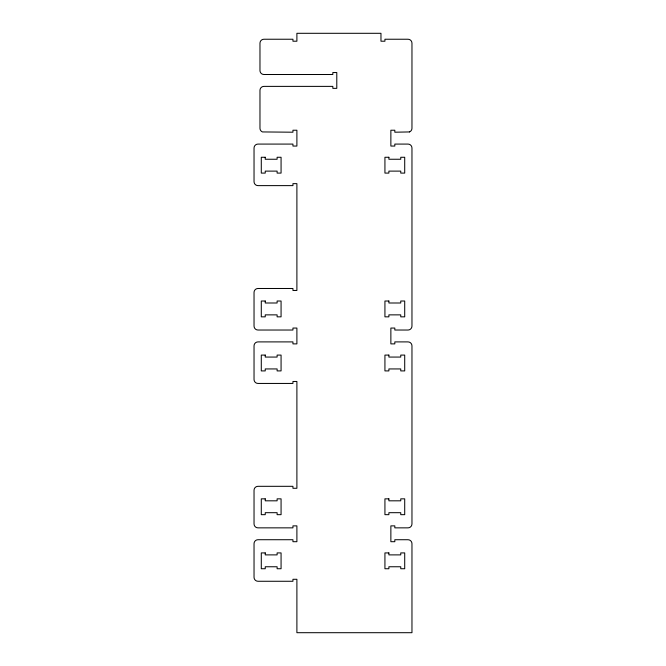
<?xml version="1.0" encoding="UTF-8"?>
<svg xmlns="http://www.w3.org/2000/svg" width="666" height="666" viewBox="0 0 666 666"><rect width="100%" height="100%" fill="white"/><g stroke="black" fill="none" stroke-linecap="round" stroke-linejoin="round"><path stroke-width="1" d="M409.465 131.935L394.821 132.209L394.821 130.228L390.867 130.228L390.867 146.054L394.821 146.054L394.821 144.081L408.008 144.081A3.954 3.954 0 0 1 411.963 148.035L411.963 326.074A3.954 3.954 0 0 1 408.008 330.036L394.821 330.028L394.821 328.055L390.867 328.055L390.867 343.881L394.821 343.881L394.821 341.899L408.008 341.899A3.954 3.954 0 0 1 411.963 345.854L411.963 523.901A3.954 3.954 0 0 1 408.008 527.855L394.821 527.855L394.821 525.874L390.867 525.874L390.867 541.699L394.821 541.699L394.821 539.726L408.008 539.726A3.954 3.954 0 0 1 411.963 543.681L411.963 632.7L296.894 632.7L296.894 579.287L292.94 579.287L292.94 581.268L257.992 581.268A3.954 3.954 0 0 1 254.037 577.314L254.037 543.681A3.954 3.954 0 0 1 257.992 539.718L292.94 539.726L292.94 541.699L296.894 541.699L296.894 525.874L292.94 525.874L292.94 527.855L257.992 527.855A3.954 3.954 0 0 1 254.037 523.901L254.037 490.268A3.954 3.954 0 0 1 257.992 486.313L292.94 486.313L292.94 488.286L296.894 488.286L296.894 381.468L292.94 381.468L292.94 383.441L257.992 383.441A3.954 3.954 0 0 1 254.037 379.487L254.037 345.854A3.954 3.954 0 0 1 257.992 341.899L292.94 341.899L292.94 343.881L296.894 343.881L296.894 328.055L292.94 328.055L292.94 330.028L257.992 330.028A3.954 3.954 0 0 1 254.037 326.074L254.037 292.449A3.954 3.954 0 0 1 257.992 288.486L292.94 288.486L292.94 290.468L296.894 290.468L296.894 183.641L292.94 183.641L292.94 185.623L257.992 185.623A3.954 3.954 0 0 1 254.037 181.668L254.037 148.035A3.954 3.954 0 0 1 257.992 144.081L292.94 144.081L292.94 146.054L296.894 146.054L296.894 130.228L292.94 130.228L292.94 132.209L262.471 131.935A3.963 3.963 0 0 1 259.973 128.255L259.973 90.335A3.954 3.954 0 0 1 263.927 86.38L332.834 86.38L332.834 88.362L336.788 88.362L336.788 72.536L332.834 72.536L332.834 74.509L263.927 74.509A3.954 3.954 0 0 1 259.973 70.554L259.973 43.19A3.954 3.954 0 0 1 263.927 39.236L292.94 39.236L292.94 41.209L296.894 41.209L296.894 33.3L380.969 33.3L380.969 41.209L384.931 41.209L384.931 39.236L408.008 39.236A3.954 3.954 0 0 1 411.963 43.19L411.963 128.255A3.963 3.963 0 0 1 409.465 131.935M265.243 157.268L261.288 157.268L261.288 173.093L265.243 173.093L265.243 171.112L277.114 171.112L277.114 173.093L281.069 173.093L281.069 157.268L277.114 157.268L277.114 159.249L265.243 159.249L265.243 157.268M388.886 157.268L384.931 157.268L384.931 173.093L388.886 173.093L388.886 171.112L400.757 171.112L400.757 173.093L404.712 173.093L404.712 157.268L400.757 157.268L400.757 159.249L388.886 159.249L388.886 157.268M265.243 301.015L261.288 301.015L261.288 316.841L265.243 316.841L265.243 314.868L277.114 314.868L277.114 316.841L281.069 316.841L281.069 301.015L277.114 301.015L277.114 302.997L265.243 302.997L265.243 301.015M388.886 301.015L384.931 301.015L384.931 316.841L388.886 316.841L388.886 314.868L400.757 314.868L400.757 316.841L404.712 316.841L404.712 301.015L400.757 301.015L400.757 302.997L388.886 302.997L388.886 301.015M265.243 355.086L261.288 355.086L261.288 370.912L265.243 370.912L265.243 368.939L277.114 368.939L277.114 370.912L281.069 370.912L281.069 355.086L277.114 355.086L277.114 357.068L265.243 357.068L265.243 355.086M388.886 355.086L384.931 355.086L384.931 370.912L388.886 370.912L388.886 368.939L400.757 368.939L400.757 370.912L404.712 370.912L404.712 355.086L400.757 355.086L400.757 357.068L388.886 357.068L388.886 355.086M265.243 498.842L261.288 498.842L261.288 514.668L265.243 514.668L265.243 512.687L277.114 512.687L277.114 514.668L281.069 514.668L281.069 498.842L277.114 498.842L277.114 500.815L265.243 500.815L265.243 498.842M388.886 498.842L384.931 498.842L384.931 514.668L388.886 514.668L388.886 512.687L400.757 512.687L400.757 514.668L404.712 514.668L404.712 498.842L400.757 498.842L400.757 500.815L388.886 500.815L388.886 498.842M265.243 552.913L261.288 552.913L261.288 568.739L265.243 568.739L265.243 566.758L277.114 566.758L277.114 568.739L281.069 568.739L281.069 552.913L277.114 552.913L277.114 554.886L265.243 554.886L265.243 552.913M388.886 552.913L384.931 552.913L384.931 568.739L388.886 568.739L388.886 566.758L400.757 566.758L400.757 568.739L404.712 568.739L404.712 552.913L400.757 552.913L400.757 554.886L388.886 554.886L388.886 552.913"/></g></svg>
